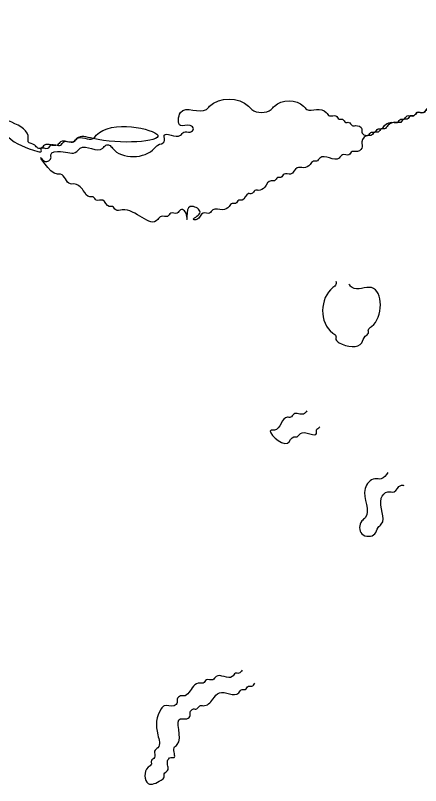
# Model space of a CAD drawing. Header units: metres. Extents: x 0 to 100, y 0 to 141.
# Drawn here: x 74.08 to 77.2, y 81.81 to 87.75 of the extents above; entities that cross this region are included whole.
import ezdxf

# ---------------------------------------------------------------- set-up
doc = ezdxf.new("R2010")
doc.units = ezdxf.units.M

msp = doc.modelspace()

# ---------------------------------------------------------------- linework, layer by layer
for points in [[(73.525, 87.75), (73.525, 87.7), (73.55, 87.675), (73.55, 87.625), (73.575, 87.6), (73.575, 87.525), (73.6, 87.5), (73.6, 87.45), (73.625, 87.425), (73.825, 87.2), (73.825, 87.175), (73.925, 87.075), (73.925, 87.05), (73.95, 87.025), (73.95, 87), (74.25, 86.7), (74.275, 86.7), (74.275, 86.725), (74.325, 86.725), (74.35, 86.75), (74.425, 86.75), (74.45, 86.775), (74.525, 86.775), (74.55, 86.8), (74.675, 86.8), (74.7, 86.825), (75.175, 86.825), (74.675, 86.8), (74.55, 86.8), (74.525, 86.775), (74.425, 86.775), (74.4, 86.75), (74.3, 86.75), (74.275, 86.725), (74.25, 86.725), (74.225, 86.75), (74.175, 86.775), (74.175, 86.8), (73.925, 87.05), (73.925, 87.075), (73.9, 87.1), (73.9, 87.125), (73.825, 87.2), (73.825, 87.225), (73.675, 87.375), (73.625, 87.4), (73.625, 87.425), (73.6, 87.45), (73.6, 87.5), (73.575, 87.525), (73.575, 87.6), (73.55, 87.625), (73.55, 87.7)], [(78.9, 87.4), (78.875, 87.375), (78.825, 87.375), (78.8, 87.35), (78.75, 87.35), (78.725, 87.325), (78.625, 87.325), (78.6, 87.3), (78.525, 87.3), (78.375, 87.275), (78.35, 87.25), (78.25, 87.25), (78.225, 87.225), (78.125, 87.225), (78.1, 87.2), (78.025, 87.2), (78, 87.175), (77.9, 87.175), (77.825, 87.15), (77.8, 87.125), (77.675, 87.125), (77.65, 87.1), (77.575, 87.1), (77.55, 87.075), (77.45, 87.075), (77.425, 87.05), (77.325, 87.05), (77.25, 87.025), (77.225, 87), (77.175, 87), (77.15, 86.975), (77.1, 86.975), (77.075, 86.95), (77.05, 86.95), (77.025, 86.925), (77, 86.925), (76.925, 86.9), (76.9, 86.875), (76.875, 86.875), (76.85, 86.85), (76.825, 86.85), (76.8, 86.825), (76.775, 86.825), (76.75, 86.85), (76.75, 86.875), (76.7, 86.9), (76.675, 86.9), (76.65, 86.925), (76.625, 86.925), (76.6, 86.95), (76.575, 86.95), (76.55, 86.975), (76.5, 86.975), (76.475, 87), (76.4, 87.025), (76.325, 87.025), (76.3, 87.05), (76.075, 87.05), (76.05, 87.025), (75.9, 87.025), (75.875, 87.05), (75.575, 87.05), (75.55, 87.025), (75.35, 87), (75.35, 86.9), (75.425, 86.9), (75.45, 86.875), (75.425, 86.85), (75.375, 86.85), (75.35, 86.825), (75.225, 86.825), (75.225, 86.775), (75.175, 86.75), (75.15, 86.725), (74.825, 86.725), (74.8, 86.75), (74.775, 86.75), (74.75, 86.725), (74.575, 86.725), (74.55, 86.7), (74.425, 86.7), (74.35, 86.675), (74.35, 86.65), (74.325, 86.625), (74.3, 86.625), (74.275, 86.65), (74.4, 86.525), (74.425, 86.525), (74.5, 86.45), (74.525, 86.45), (74.6, 86.4), (74.65, 86.35), (74.675, 86.35), (74.7, 86.325), (74.75, 86.325), (74.8, 86.275), (74.825, 86.275), (74.85, 86.25), (74.9, 86.25), (75.175, 86.175), (75.2, 86.2), (75.25, 86.2), (75.275, 86.225), (75.325, 86.225), (75.35, 86.25), (75.4, 86.2), (75.4, 86.175), (75.4, 86.2), (75.425, 86.275), (75.45, 86.275), (75.5, 86.225), (75.45, 86.175), (75.475, 86.175), (75.525, 86.225), (75.575, 86.225), (75.6, 86.25), (75.675, 86.25), (75.725, 86.275), (75.75, 86.3), (75.775, 86.3), (75.8, 86.325), (75.825, 86.325), (75.875, 86.375), (75.9, 86.375), (75.925, 86.4), (75.95, 86.4), (76, 86.425), (76.05, 86.475), (76.075, 86.475), (76.1, 86.5), (76.125, 86.5), (76.15, 86.525), (76.2, 86.525), (76.25, 86.575), (76.3, 86.575), (76.35, 86.6), (76.375, 86.625), (76.4, 86.625), (76.425, 86.65), (76.575, 86.65), (76.6, 86.675), (76.65, 86.675), (76.675, 86.7), (76.7, 86.7), (76.75, 86.725), (76.75, 86.775), (76.8, 86.825), (76.825, 86.825), (76.85, 86.85), (76.875, 86.85), (76.9, 86.875), (76.925, 86.875), (76.95, 86.9), (77.025, 86.925), (77.05, 86.925), (77.075, 86.95), (77.1, 86.95), (77.125, 86.975), (77.15, 86.975), (77.175, 87), (77.225, 87), (77.25, 87.025), (77.325, 87.05), (77.425, 87.05), (77.45, 87.075), (77.55, 87.075), (77.575, 87.1), (77.65, 87.1), (77.675, 87.125), (77.8, 87.125), (77.825, 87.15), (77.9, 87.175), (78, 87.175), (78.025, 87.2), (78.1, 87.2), (78.125, 87.225), (78.225, 87.225), (78.25, 87.25), (78.35, 87.25), (78.375, 87.275), (78.525, 87.3), (78.65, 87.3), (78.675, 87.325), (78.725, 87.325), (78.75, 87.35), (78.8, 87.35), (78.825, 87.375), (78.875, 87.375), (78.9, 87.4)], [(76.55, 85.7), (76.55, 85.675), (76.525, 85.65), (76.525, 85.3), (76.55, 85.275), (76.55, 85.25), (76.575, 85.225), (76.75, 85.225), (76.775, 85.275), (76.8, 85.3), (76.8, 85.325), (76.825, 85.35), (76.825, 85.65), (76.675, 85.65), (76.65, 85.675)], [(76.325, 84.7), (76.3, 84.675), (76.225, 84.675), (76.2, 84.65), (76.175, 84.65), (76.075, 84.55), (76.05, 84.55), (76.175, 84.45), (76.225, 84.5), (76.25, 84.5), (76.275, 84.525), (76.4, 84.525), (76.4, 84.55), (76.425, 84.575)], [(76.95, 84.225), (76.9, 84.175), (76.85, 84.175), (76.775, 84.1), (76.775, 83.875), (76.75, 83.85), (76.75, 83.75), (76.85, 83.75), (76.875, 83.8), (76.9, 83.825), (76.9, 84.025), (76.95, 84.075), (77, 84.075), (77.05, 84.125), (77.075, 84.125)], [(75.825, 82.7), (75.8, 82.675), (75.775, 82.675), (75.75, 82.65), (75.625, 82.65), (75.6, 82.625), (75.55, 82.625), (75.525, 82.6), (75.5, 82.6), (75.45, 82.575), (75.375, 82.5), (75.35, 82.5), (75.325, 82.475), (75.325, 82.45), (75.3, 82.425), (75.225, 82.425), (75.2, 82.4), (75.175, 82.2), (75.175, 82.1), (75.15, 82.075), (75.15, 82.025), (75.125, 82), (75.125, 81.975), (75.1, 81.95), (75.1, 81.825), (75.2, 81.85), (75.225, 81.875), (75.225, 81.9), (75.25, 81.925), (75.25, 82), (75.275, 82.025), (75.3, 82.025), (75.3, 82.1), (75.325, 82.125), (75.35, 82.325), (75.4, 82.325), (75.425, 82.35), (75.425, 82.375), (75.45, 82.4), (75.475, 82.4), (75.5, 82.425), (75.525, 82.425), (75.6, 82.475), (75.65, 82.525), (75.8, 82.525), (75.825, 82.55), (75.85, 82.55), (75.875, 82.575), (75.9, 82.575), (75.925, 82.6)]]:
    msp.add_spline(points, degree=3)

doc.saveas('drawing.dxf')
